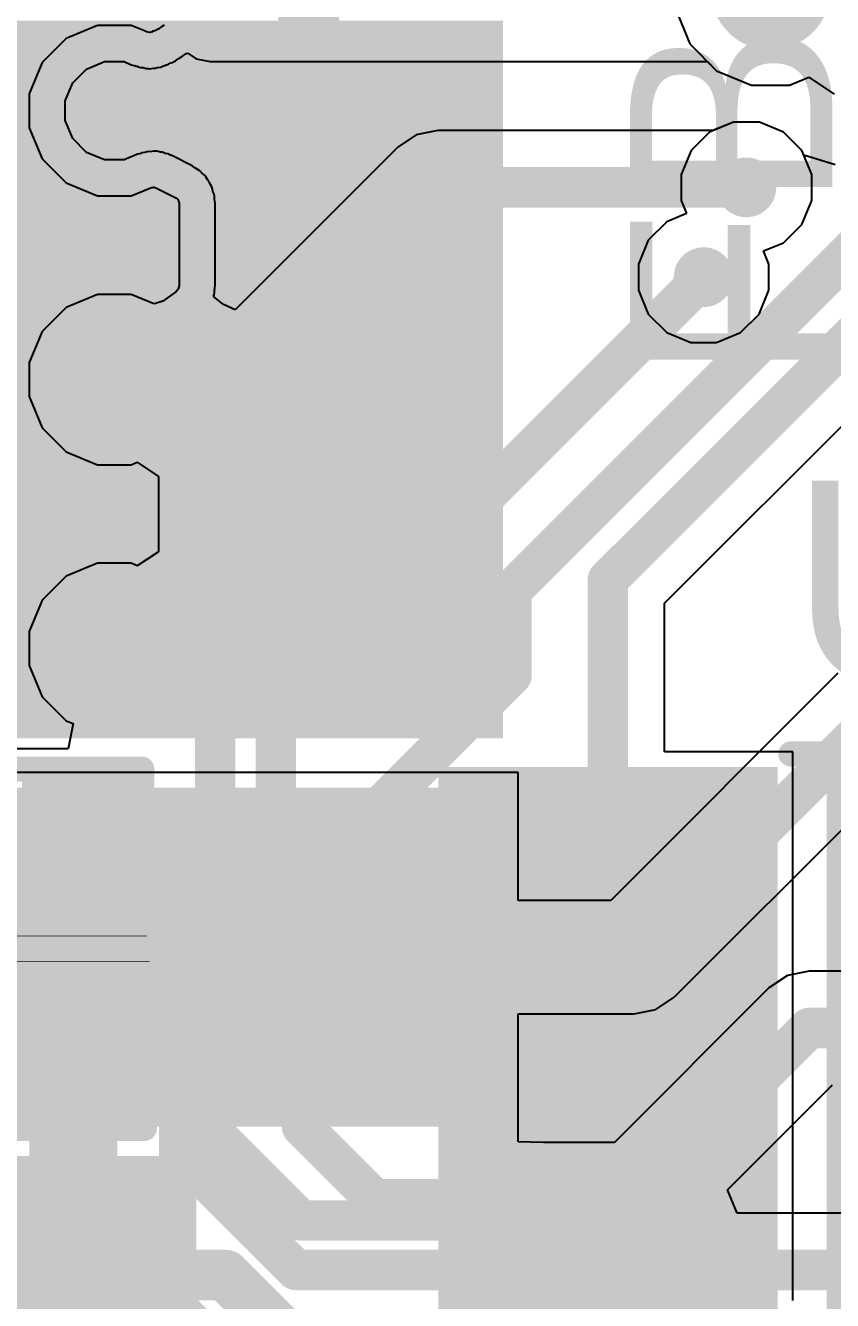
# Model space of a CAD drawing. Header units: millimetres. Extents: x -1.7 to 76.1, y -1.1 to 50.5.
# Drawn here: x 9.44 to 13.49, y 9.19 to 15.6 of the extents above; entities that cross this region are included whole.
import ezdxf

# ---------------------------------------------------------------- set-up
doc = ezdxf.new("R2010")
doc.units = ezdxf.units.MM
for name, color, linetype in [('BottomLayer', 5, 'Continuous'), ('BottomPaste', 16, 'Continuous'), ('BottomSolder', 6, 'Continuous'), ('MultiLayer', 9, 'Continuous'), ('PadHoleLayer', 156, 'Continuous'), ('TopLayer', 1, 'Continuous'), ('TopOverlay', 2, 'Continuous'), ('TopPaste', 8, 'Continuous'), ('TopSolder', 216, 'Continuous'), ('ViaHoleLayer', 16, 'Continuous')]:
    doc.layers.add(name, color=color, linetype=linetype)
doc.styles.add('Arial', font='', dxfattribs={"height": 0.2})
doc.styles.get('Arial').set_extended_font_data('Arial')

# ---------------------------------------------------------------- blocks, each defined once
blk = doc.blocks.new('R___0402_151')
at = {"layer": 'TopLayer'}
for points in [[(-0.6985, -0.3175), (-0.6985, 0.3175), (-0.2413, 0.3175), (-0.2413, -0.3175)], [(0.2413, -0.3175), (0.2413, 0.3175), (0.6985, 0.3175), (0.6985, -0.3175)]]:
    blk.add_hatch(color=1, dxfattribs=at).paths.add_polyline_path(points)
at = {"layer": 'TopPaste'}
for points in [[(-0.6985, -0.3175), (-0.6985, 0.3175), (-0.2413, 0.3175), (-0.2413, -0.3175)], [(0.2413, -0.3175), (0.2413, 0.3175), (0.6985, 0.3175), (0.6985, -0.3175)]]:
    blk.add_hatch(color=8, dxfattribs=at).paths.add_polyline_path(points)
at = {"layer": 'TopSolder'}
for points in [[(-0.7535, -0.3725), (-0.7535, 0.3725), (-0.1863, 0.3725), (-0.1863, -0.3725)], [(0.1863, -0.3725), (0.1863, 0.3725), (0.7535, 0.3725), (0.7535, -0.3725)]]:
    blk.add_hatch(color=216, dxfattribs=at).paths.add_polyline_path(points)
at = {"layer": 'TopOverlay'}
for points, const_width in [([(-0.7874, 0.4064), (-0.7874, -0.4064)], 0.127), ([(0.7874, 0.4064), (-0.7874, 0.4064)], 0.127), ([(0.7874, 0.4064), (0.7874, -0.4064)], 0.127), ([(0.7874, -0.4064), (-0.7874, -0.4064)], 0.127), ([(0.8128, -0.4318), (-0.8128, -0.4318)], 0.00323)]:
    blk.add_lwpolyline(points, dxfattribs=dict(at, const_width=const_width))
for points, const_width in [([(-0.8191, 0.4064, 1), (-0.7556, 0.4064, 1)], 0.0635), ([(-0.8191, 0.4064, 1), (-0.7556, 0.4064, 1)], 0.0635), ([(0.7556, 0.4064, 1), (0.8191, 0.4064, 1)], 0.0635), ([(0.7556, 0.4064, 1), (0.8191, 0.4064, 1)], 0.0635), ([(-0.8191, -0.4064, 1), (-0.7556, -0.4064, 1)], 0.0635), ([(-0.8191, -0.4064, 1), (-0.7556, -0.4064, 1)], 0.0635), ([(0.7556, -0.4064, 1), (0.8191, -0.4064, 1)], 0.0635), ([(0.7556, -0.4064, 1), (0.8191, -0.4064, 1)], 0.0635), ([(-0.8136, -0.4318, 1), (-0.812, -0.4318, 1)], 0.00161), ([(0.812, -0.4318, 1), (0.8136, -0.4318, 1)], 0.00161)]:
    blk.add_lwpolyline(points, format="xyb", close=True, dxfattribs=dict(at, const_width=const_width))
blk = doc.blocks.new('R___0603_153')
at = {"layer": 'TopLayer'}
for points in [[(-0.381, 0.4445), (-0.381, -0.4445), (-1.143, -0.4445), (-1.143, 0.4445)], [(1.143, 0.4445), (1.143, -0.4445), (0.381, -0.4445), (0.381, 0.4445)]]:
    blk.add_hatch(color=1, dxfattribs=at).paths.add_polyline_path(points)
at = {"layer": 'TopPaste'}
for points in [[(-0.381, 0.4445), (-0.381, -0.4445), (-1.143, -0.4445), (-1.143, 0.4445)], [(1.143, 0.4445), (1.143, -0.4445), (0.381, -0.4445), (0.381, 0.4445)]]:
    blk.add_hatch(color=8, dxfattribs=at).paths.add_polyline_path(points)
at = {"layer": 'TopSolder'}
for points in [[(-0.2794, 0.5461), (-0.2794, -0.5461), (-1.2446, -0.5461), (-1.2446, 0.5461)], [(1.2446, 0.5461), (1.2446, -0.5461), (0.2794, -0.5461), (0.2794, 0.5461)]]:
    blk.add_hatch(color=216, dxfattribs=at).paths.add_polyline_path(points)
at = {"layer": 'TopOverlay', "const_width": 0.127}
for points in [[(-1.2192, -0.5334), (-1.2192, 0.5334)], [(-1.2192, 0.5334), (1.2192, 0.5334)], [(1.2192, -0.5334), (1.2192, 0.5334)], [(-1.2192, -0.5334), (1.2192, -0.5334)]]:
    blk.add_lwpolyline(points, dxfattribs=at)
at = {"layer": 'TopOverlay', "const_width": 0.0635}
for points in [[(-1.25095, 0.5334, 1), (-1.18745, 0.5334, 1)], [(-1.25095, 0.5334, 1), (-1.18745, 0.5334, 1)], [(1.18745, 0.5334, 1), (1.25095, 0.5334, 1)], [(1.18745, 0.5334, 1), (1.25095, 0.5334, 1)], [(-1.25095, -0.5334, 1), (-1.18745, -0.5334, 1)], [(-1.25095, -0.5334, 1), (-1.18745, -0.5334, 1)], [(1.18745, -0.5334, 1), (1.25095, -0.5334, 1)], [(1.18745, -0.5334, 1), (1.25095, -0.5334, 1)]]:
    blk.add_lwpolyline(points, format="xyb", close=True, dxfattribs=at)
blk = doc.blocks.new('R___0402_177')
at = {"layer": 'TopLayer'}
for points in [[(-0.6985, -0.3175), (-0.6985, 0.3175), (-0.2413, 0.3175), (-0.2413, -0.3175)], [(0.2413, -0.3175), (0.2413, 0.3175), (0.6985, 0.3175), (0.6985, -0.3175)]]:
    blk.add_hatch(color=1, dxfattribs=at).paths.add_polyline_path(points)
at = {"layer": 'TopPaste'}
for points in [[(-0.6985, -0.3175), (-0.6985, 0.3175), (-0.2413, 0.3175), (-0.2413, -0.3175)], [(0.2413, -0.3175), (0.2413, 0.3175), (0.6985, 0.3175), (0.6985, -0.3175)]]:
    blk.add_hatch(color=8, dxfattribs=at).paths.add_polyline_path(points)
at = {"layer": 'TopSolder'}
for points in [[(-0.7535, -0.3725), (-0.7535, 0.3725), (-0.1863, 0.3725), (-0.1863, -0.3725)], [(0.1863, -0.3725), (0.1863, 0.3725), (0.7535, 0.3725), (0.7535, -0.3725)]]:
    blk.add_hatch(color=216, dxfattribs=at).paths.add_polyline_path(points)
at = {"layer": 'TopOverlay'}
for points, const_width in [([(-0.7874, 0.4064), (0.7874, 0.4064)], 0.127), ([(-0.7874, -0.4064), (-0.7874, 0.4064)], 0.127), ([(0.7874, -0.4064), (0.7874, 0.4064)], 0.127), ([(-0.7874, -0.4064), (0.7874, -0.4064)], 0.127), ([(-0.8128, -0.4318), (0.8128, -0.4318)], 0.00323)]:
    blk.add_lwpolyline(points, dxfattribs=dict(at, const_width=const_width))
for points, const_width in [([(-0.8191, 0.4064, 1), (-0.7556, 0.4064, 1)], 0.0635), ([(-0.8191, 0.4064, 1), (-0.7556, 0.4064, 1)], 0.0635), ([(0.7556, 0.4064, 1), (0.8191, 0.4064, 1)], 0.0635), ([(0.7556, 0.4064, 1), (0.8191, 0.4064, 1)], 0.0635), ([(-0.8191, -0.4064, 1), (-0.7556, -0.4064, 1)], 0.0635), ([(-0.8191, -0.4064, 1), (-0.7556, -0.4064, 1)], 0.0635), ([(0.7556, -0.4064, 1), (0.8191, -0.4064, 1)], 0.0635), ([(0.7556, -0.4064, 1), (0.8191, -0.4064, 1)], 0.0635), ([(-0.8136, -0.4318, 1), (-0.812, -0.4318, 1)], 0.00161), ([(0.812, -0.4318, 1), (0.8136, -0.4318, 1)], 0.00161)]:
    blk.add_lwpolyline(points, format="xyb", close=True, dxfattribs=dict(at, const_width=const_width))
blk = doc.blocks.new('HTSSOP_16_B_225')
at = {"layer": 'BottomLayer'}
for points in [[(-1.7, 2.5), (1.7, 2.5), (1.7, -2.5), (-1.7, -2.5)], [(-3.65, -0.1), (-2.15, -0.1), (-2.15, -0.55), (-3.65, -0.55)], [(-3.65, -0.75), (-2.15, -0.75), (-2.15, -1.2), (-3.65, -1.2)], [(-3.65, -1.4), (-2.15, -1.4), (-2.15, -1.85), (-3.65, -1.85)], [(-3.65, -2.05), (-2.15, -2.05), (-2.15, -2.5), (-3.65, -2.5)]]:
    blk.add_hatch(color=5, dxfattribs=at).paths.add_polyline_path(points)
h = blk.add_hatch(color=5, dxfattribs=at)
edge = h.paths.add_edge_path()
edge.add_arc((-1.35, -0.65), 0.25, 0, 360)
h = blk.add_hatch(color=5, dxfattribs=at)
edge = h.paths.add_edge_path()
edge.add_arc((0, -0.65), 0.25, 0, 360)
h = blk.add_hatch(color=5, dxfattribs=at)
edge = h.paths.add_edge_path()
edge.add_arc((1.35, -0.65), 0.25, 0, 360)
h = blk.add_hatch(color=5, dxfattribs=at)
edge = h.paths.add_edge_path()
edge.add_arc((-1.35, -1.95), 0.25, 0, 360)
h = blk.add_hatch(color=5, dxfattribs=at)
edge = h.paths.add_edge_path()
edge.add_arc((0, -1.95), 0.25, 0, 360)
h = blk.add_hatch(color=5, dxfattribs=at)
edge = h.paths.add_edge_path()
edge.add_arc((1.35, -1.95), 0.25, 0, 360)
at = {"layer": 'BottomPaste'}
for points in [[(-1.7, 2.5), (1.7, 2.5), (1.7, -2.5), (-1.7, -2.5)], [(-3.65, -0.1), (-2.15, -0.1), (-2.15, -0.55), (-3.65, -0.55)], [(-3.65, -0.75), (-2.15, -0.75), (-2.15, -1.2), (-3.65, -1.2)], [(-3.65, -1.4), (-2.15, -1.4), (-2.15, -1.85), (-3.65, -1.85)], [(-3.65, -2.05), (-2.15, -2.05), (-2.15, -2.5), (-3.65, -2.5)]]:
    blk.add_hatch(color=16, dxfattribs=at).paths.add_polyline_path(points)
at = {"layer": 'BottomSolder'}
for points in [[(-1.8016, 2.6016), (1.8016, 2.6016), (1.8016, -2.6016), (-1.8016, -2.6016)], [(-3.7516, 0.0016), (-2.0484, 0.0016), (-2.0484, -0.6516), (-3.7516, -0.6516)], [(-3.7516, -0.6484), (-2.0484, -0.6484), (-2.0484, -1.3016), (-3.7516, -1.3016)], [(-3.7516, -1.2984), (-2.0484, -1.2984), (-2.0484, -1.9516), (-3.7516, -1.9516)], [(-3.7516, -1.9484), (-2.0484, -1.9484), (-2.0484, -2.6016), (-3.7516, -2.6016)]]:
    blk.add_hatch(color=6, dxfattribs=at).paths.add_polyline_path(points)
h = blk.add_hatch(color=6, dxfattribs=at)
edge = h.paths.add_edge_path()
edge.add_arc((-1.35, -0.65), 0.3516, 0, 360)
h = blk.add_hatch(color=6, dxfattribs=at)
edge = h.paths.add_edge_path()
edge.add_arc((0, -0.65), 0.3516, 0, 360)
h = blk.add_hatch(color=6, dxfattribs=at)
edge = h.paths.add_edge_path()
edge.add_arc((1.35, -0.65), 0.3516, 0, 360)
h = blk.add_hatch(color=6, dxfattribs=at)
edge = h.paths.add_edge_path()
edge.add_arc((-1.35, -1.95), 0.3516, 0, 360)
h = blk.add_hatch(color=6, dxfattribs=at)
edge = h.paths.add_edge_path()
edge.add_arc((0, -1.95), 0.3516, 0, 360)
h = blk.add_hatch(color=6, dxfattribs=at)
edge = h.paths.add_edge_path()
edge.add_arc((1.35, -1.95), 0.3516, 0, 360)
at = {"layer": 'MultiLayer'}
h = blk.add_hatch(color=9, dxfattribs=at)
edge = h.paths.add_edge_path()
edge.add_arc((-1.35, -0.65), 0.25, 0, 360)
h = blk.add_hatch(color=9, dxfattribs=at)
edge = h.paths.add_edge_path()
edge.add_arc((0, -0.65), 0.25, 0, 360)
h = blk.add_hatch(color=9, dxfattribs=at)
edge = h.paths.add_edge_path()
edge.add_arc((1.35, -0.65), 0.25, 0, 360)
h = blk.add_hatch(color=9, dxfattribs=at)
edge = h.paths.add_edge_path()
edge.add_arc((-1.35, -1.95), 0.25, 0, 360)
h = blk.add_hatch(color=9, dxfattribs=at)
edge = h.paths.add_edge_path()
edge.add_arc((0, -1.95), 0.25, 0, 360)
h = blk.add_hatch(color=9, dxfattribs=at)
edge = h.paths.add_edge_path()
edge.add_arc((1.35, -1.95), 0.25, 0, 360)
at = {"layer": 'PadHoleLayer'}
h = blk.add_hatch(color=156, dxfattribs=at)
edge = h.paths.add_edge_path()
edge.add_arc((-1.35, -0.65), 0.15, 0, 360)
h = blk.add_hatch(color=156, dxfattribs=at)
edge = h.paths.add_edge_path()
edge.add_arc((0, -0.65), 0.15, 0, 360)
h = blk.add_hatch(color=156, dxfattribs=at)
edge = h.paths.add_edge_path()
edge.add_arc((1.35, -0.65), 0.15, 0, 360)
h = blk.add_hatch(color=156, dxfattribs=at)
edge = h.paths.add_edge_path()
edge.add_arc((-1.35, -1.95), 0.15, 0, 360)
h = blk.add_hatch(color=156, dxfattribs=at)
edge = h.paths.add_edge_path()
edge.add_arc((0, -1.95), 0.15, 0, 360)
h = blk.add_hatch(color=156, dxfattribs=at)
edge = h.paths.add_edge_path()
edge.add_arc((1.35, -1.95), 0.15, 0, 360)
at = {"layer": 'TopLayer'}
h = blk.add_hatch(color=1, dxfattribs=at)
edge = h.paths.add_edge_path()
edge.add_arc((-1.35, -0.65), 0.25, 0, 360)
h = blk.add_hatch(color=1, dxfattribs=at)
edge = h.paths.add_edge_path()
edge.add_arc((0, -0.65), 0.25, 0, 360)
h = blk.add_hatch(color=1, dxfattribs=at)
edge = h.paths.add_edge_path()
edge.add_arc((1.35, -0.65), 0.25, 0, 360)
h = blk.add_hatch(color=1, dxfattribs=at)
edge = h.paths.add_edge_path()
edge.add_arc((-1.35, -1.95), 0.25, 0, 360)
h = blk.add_hatch(color=1, dxfattribs=at)
edge = h.paths.add_edge_path()
edge.add_arc((0, -1.95), 0.25, 0, 360)
h = blk.add_hatch(color=1, dxfattribs=at)
edge = h.paths.add_edge_path()
edge.add_arc((1.35, -1.95), 0.25, 0, 360)
at = {"layer": 'TopSolder'}
h = blk.add_hatch(color=216, dxfattribs=at)
edge = h.paths.add_edge_path()
edge.add_arc((-1.35, -0.65), 0.3516, 0, 360)
h = blk.add_hatch(color=216, dxfattribs=at)
edge = h.paths.add_edge_path()
edge.add_arc((0, -0.65), 0.3516, 0, 360)
h = blk.add_hatch(color=216, dxfattribs=at)
edge = h.paths.add_edge_path()
edge.add_arc((1.35, -0.65), 0.3516, 0, 360)
h = blk.add_hatch(color=216, dxfattribs=at)
edge = h.paths.add_edge_path()
edge.add_arc((-1.35, -1.95), 0.3516, 0, 360)
h = blk.add_hatch(color=216, dxfattribs=at)
edge = h.paths.add_edge_path()
edge.add_arc((0, -1.95), 0.3516, 0, 360)
h = blk.add_hatch(color=216, dxfattribs=at)
edge = h.paths.add_edge_path()
edge.add_arc((1.35, -1.95), 0.3516, 0, 360)
blk = doc.blocks.new('HTSSOP_16_226')
at = {"layer": 'TopLayer'}
for points in [[(-3.65, 2.5), (-2.15, 2.5), (-2.15, 2.05), (-3.65, 2.05)], [(-3.65, 1.85), (-2.15, 1.85), (-2.15, 1.4), (-3.65, 1.4)], [(-3.65, 1.2), (-2.15, 1.2), (-2.15, 0.75), (-3.65, 0.75)], [(-3.65, 0.55), (-2.15, 0.55), (-2.15, 0.1), (-3.65, 0.1)]]:
    blk.add_hatch(color=1, dxfattribs=at).paths.add_polyline_path(points)
at = {"layer": 'TopPaste'}
for points in [[(-3.65, 2.5), (-2.15, 2.5), (-2.15, 2.05), (-3.65, 2.05)], [(-3.65, 1.85), (-2.15, 1.85), (-2.15, 1.4), (-3.65, 1.4)], [(-3.65, 1.2), (-2.15, 1.2), (-2.15, 0.75), (-3.65, 0.75)], [(-3.65, 0.55), (-2.15, 0.55), (-2.15, 0.1), (-3.65, 0.1)]]:
    blk.add_hatch(color=8, dxfattribs=at).paths.add_polyline_path(points)
at = {"layer": 'TopSolder'}
for points in [[(-3.7516, 2.6016), (-2.0484, 2.6016), (-2.0484, 1.9484), (-3.7516, 1.9484)], [(-1.8016, 2.6016), (1.8016, 2.6016), (1.8016, -2.6016), (-1.8016, -2.6016)], [(-3.7516, 1.9516), (-2.0484, 1.9516), (-2.0484, 1.2984), (-3.7516, 1.2984)], [(-3.7516, 1.3016), (-2.0484, 1.3016), (-2.0484, 0.6484), (-3.7516, 0.6484)], [(-3.7516, 0.6516), (-2.0484, 0.6516), (-2.0484, -0.0016), (-3.7516, -0.0016)], [(-3.7516, 0.0016), (-2.0484, 0.0016), (-2.0484, -0.6516), (-3.7516, -0.6516)]]:
    blk.add_hatch(color=216, dxfattribs=at).paths.add_polyline_path(points)
at = {"layer": 'TopOverlay', "const_width": 0.127}
for points in [[(-1.9812, 2.667), (1.9812, 2.667)], [(-3.937, 2.159), (-3.937, 2.413)], [(-3.937, 2.413), (-3.81, 2.286)], [(-3.937, 2.159), (-3.81, 2.286)]]:
    blk.add_lwpolyline(points, dxfattribs=at)
at = {"layer": 'TopOverlay', "const_width": 0.0635}
for points in [[(-2.013, 2.667, 1), (-1.9494, 2.667, 1)], [(-3.9688, 2.413, 1), (-3.9053, 2.413, 1)], [(-3.9688, 2.413, 1), (-3.9053, 2.413, 1)], [(-3.8418, 2.286, 1), (-3.7782, 2.286, 1)], [(-3.8418, 2.286, 1), (-3.7782, 2.286, 1)], [(-3.9688, 2.159, 1), (-3.9053, 2.159, 1)], [(-3.9688, 2.159, 1), (-3.9053, 2.159, 1)]]:
    blk.add_lwpolyline(points, format="xyb", close=True, dxfattribs=at)

msp = doc.modelspace()

# ---------------------------------------------------------------- hatches: boundary and pattern name
at = {"layer": 'BottomLayer'}
h = msp.add_hatch(color=5, dxfattribs=at)
edge = h.paths.add_edge_path()
edge.add_arc((13.1771, 15.7734), 0.3, 0, 360)
h = msp.add_hatch(color=5, dxfattribs=at)
edge = h.paths.add_edge_path()
edge.add_arc((13.0556, 14.7828), 0.15, 0, 360)
h = msp.add_hatch(color=5, dxfattribs=at)
edge = h.paths.add_edge_path()
edge.add_arc((12.8412, 14.332), 0.15, 0, 360)
at = {"layer": 'TopLayer'}
h = msp.add_hatch(color=1, dxfattribs=at)
edge = h.paths.add_edge_path()
edge.add_arc((13.1771, 15.7734), 0.3, 0, 360)
h = msp.add_hatch(color=1, dxfattribs=at)
edge = h.paths.add_edge_path()
edge.add_arc((13.0556, 14.7828), 0.15, 0, 360)
h = msp.add_hatch(color=1, dxfattribs=at)
edge = h.paths.add_edge_path()
edge.add_arc((12.8412, 14.332), 0.15, 0, 360)
at = {"layer": 'ViaHoleLayer'}
h = msp.add_hatch(color=16, dxfattribs=at)
edge = h.paths.add_edge_path()
edge.add_arc((13.0556, 14.7828), 0.1, 0, 360)
h = msp.add_hatch(color=16, dxfattribs=at)
edge = h.paths.add_edge_path()
edge.add_arc((12.8412, 14.332), 0.1, 0, 360)

# ---------------------------------------------------------------- linework, layer by layer
at = {"layer": 'BottomLayer'}
for p, q in [((12.6993, 15.6784), (12.772, 15.5027)), ((12.772, 15.5027), (12.9064, 15.3683)), ((12.9064, 15.3683), (13.082, 15.2956)), ((13.2721, 15.2956), (13.3687, 15.3356)), ((13.3687, 15.3356), (13.4957, 15.2507)), ((13.082, 15.2956), (13.2721, 15.2956)), ((12.9904, 15.1106), (12.8699, 15.0607)), ((13.1208, 15.1106), (12.9904, 15.1106)), ((13.2413, 15.0607), (13.1208, 15.1106)), ((12.8699, 15.0607), (12.7777, 14.9685)), ((13.3335, 14.9685), (13.2413, 15.0607)), ((12.7777, 14.9685), (12.7278, 14.848)), ((13.3834, 14.848), (13.3335, 14.9685)), ((12.7278, 14.848), (12.7278, 14.7176)), ((13.3834, 14.7176), (13.3834, 14.848)), ((12.7278, 14.7176), (12.7553, 14.6512)), ((13.3335, 14.5971), (13.3834, 14.7176)), ((12.6556, 14.6098), (12.5633, 14.5176)), ((12.7553, 14.6512), (12.6556, 14.6098)), ((13.2413, 14.5049), (13.3335, 14.5971)), ((12.5633, 14.5176), (12.5134, 14.3972)), ((13.1415, 14.4636), (13.2413, 14.5049)), ((13.169, 14.3972), (13.1415, 14.4636)), ((12.5134, 14.3972), (12.5134, 14.2667)), ((13.169, 14.2667), (13.169, 14.3972)), ((12.5134, 14.2667), (12.5633, 14.1463)), ((13.1191, 14.1463), (13.169, 14.2667)), ((12.5633, 14.1463), (12.6556, 14.0541)), ((13.0269, 14.0541), (13.1191, 14.1463)), ((12.6556, 14.0541), (12.776, 14.0042)), ((12.9064, 14.0042), (13.0269, 14.0541)), ((12.776, 14.0042), (12.9064, 14.0042)), ((13.5152, 12.3433), (12.3744, 11.2025)), ((12.6938, 10.7162), (13.9684, 11.9907)), ((11.9107, 11.8454), (7.3732, 11.8454)), ((11.9107, 11.2025), (11.9107, 11.8454)), ((12.3744, 11.2025), (11.9107, 11.2025)), ((13.2617, 10.8252), (13.1692, 10.7634)), ((13.3707, 10.8469), (13.2617, 10.8252)), ((14.0254, 10.8469), (13.3707, 10.8469)), ((13.1692, 10.7634), (12.3935, 9.9877)), ((13.1692, 10.7634), (13.1692, 10.7634)), ((12.6014, 10.6544), (12.6938, 10.7162)), ((11.9107, 9.9898), (11.9107, 10.6327)), ((11.9107, 10.6327), (12.4924, 10.6327)), ((12.4924, 10.6327), (12.6014, 10.6544)), ((12.4924, 10.6327), (12.4924, 10.6327)), ((12.961, 9.7494), (13.4887, 10.2771)), ((12.0368, 9.9877), (11.9107, 9.9898)), ((12.3935, 9.9877), (12.0368, 9.9877)), ((13.0096, 9.6321), (12.961, 9.7494)), ((15.4522, 9.6321), (13.0096, 9.6321))]:
    msp.add_line(p, q, dxfattribs=at)
for points, const_width in [([(10.8579, 13.8176), (10.8579, 16.7176)], 0.3048), ([(9.2329, 13.8176), (9.8829, 13.8176)], 0.3048), ([(9.8829, 13.8176), (10.8579, 13.8176)], 0.3048), ([(12.4924, 10.9176), (13.843, 12.2682)], 0.2032), ([(9.5579, 9.7969), (9.5579, 10.9176)], 0.2032), ([(10.2079, 9.9343), (10.2079, 10.9176)], 0.2032), ([(10.8257, 10.0658), (10.8257, 10.9176)], 0.2032), ([(11.5079, 10.9176), (12.4924, 10.9176)], 0.2032), ([(12.5115, 9.7028), (13.3707, 10.562)], 0.2032), ([(13.3707, 10.562), (14.1434, 10.562)], 0.2032), ([(10.8257, 10.0658), (11.1887, 9.7028)], 0.2032), ([(10.2079, 9.9343), (10.795, 9.3472)], 0.2032), ([(9.5579, 9.7969), (10.3124, 9.0424)], 0.2032), ([(11.1887, 9.7028), (12.5115, 9.7028)], 0.2032), ([(10.795, 9.3472), (15.5702, 9.3472)], 0.2032)]:
    msp.add_lwpolyline(points, dxfattribs=dict(at, const_width=const_width))
for points, const_width in [([(9.8067, 13.8176, 1), (9.9591, 13.8176, 1)], 0.1524), ([(9.8067, 13.8176, 1), (9.9591, 13.8176, 1)], 0.1524), ([(10.7817, 13.8176, 1), (10.9341, 13.8176, 1)], 0.1524), ([(10.7817, 13.8176, 1), (10.9341, 13.8176, 1)], 0.1524), ([(9.5071, 10.9176, 1), (9.6087, 10.9176, 1)], 0.1016), ([(10.1571, 10.9176, 1), (10.2587, 10.9176, 1)], 0.1016), ([(10.7749, 10.9176, 1), (10.8765, 10.9176, 1)], 0.1016), ([(11.4571, 10.9176, 1), (11.5587, 10.9176, 1)], 0.1016), ([(12.4416, 10.9176, 1), (12.5432, 10.9176, 1)], 0.1016), ([(12.4416, 10.9176, 1), (12.5432, 10.9176, 1)], 0.1016), ([(13.3199, 10.562, 1), (13.4215, 10.562, 1)], 0.1016), ([(13.3199, 10.562, 1), (13.4215, 10.562, 1)], 0.1016), ([(10.7749, 10.0658, 1), (10.8765, 10.0658, 1)], 0.1016), ([(10.7749, 10.0658, 1), (10.8765, 10.0658, 1)], 0.1016), ([(10.1571, 9.9343, 1), (10.2587, 9.9343, 1)], 0.1016), ([(10.1571, 9.9343, 1), (10.2587, 9.9343, 1)], 0.1016), ([(9.5071, 9.7969, 1), (9.6087, 9.7969, 1)], 0.1016), ([(9.5071, 9.7969, 1), (9.6087, 9.7969, 1)], 0.1016), ([(11.1379, 9.7028, 1), (11.2395, 9.7028, 1)], 0.1016), ([(11.1379, 9.7028, 1), (11.2395, 9.7028, 1)], 0.1016), ([(12.4607, 9.7028, 1), (12.5623, 9.7028, 1)], 0.1016), ([(12.4607, 9.7028, 1), (12.5623, 9.7028, 1)], 0.1016), ([(10.7442, 9.3472, 1), (10.8458, 9.3472, 1)], 0.1016), ([(10.7442, 9.3472, 1), (10.8458, 9.3472, 1)], 0.1016)]:
    msp.add_lwpolyline(points, format="xyb", close=True, dxfattribs=dict(at, const_width=const_width))
at = {"layer": 'TopLayer'}
for p, q in [((9.7978, 15.5954), (9.6406, 15.5303)), ((9.968, 15.5954), (9.7978, 15.5954)), ((10.0013, 15.5816), (9.968, 15.5954)), ((10.0342, 15.568), (10.0013, 15.5816)), ((10.0013, 15.5816), (10.0013, 15.5816)), ((10.0436, 15.5641), (10.0342, 15.568)), ((10.0342, 15.568), (10.0342, 15.568)), ((10.0531, 15.5622), (10.0436, 15.5641)), ((10.0586, 15.5599), (10.0531, 15.5622)), ((10.0531, 15.5622), (10.0531, 15.5622)), ((10.0602, 15.5598), (10.0586, 15.5599)), ((10.0617, 15.5598), (10.0602, 15.5598)), ((10.0675, 15.5616), (10.0617, 15.5598)), ((10.069, 15.5617), (10.0675, 15.5616)), ((10.0783, 15.5669), (10.069, 15.5617)), ((10.0847, 15.5689), (10.0783, 15.5669)), ((10.0885, 15.5693), (10.0847, 15.5689)), ((10.0891, 15.5696), (10.0885, 15.5693)), ((10.0908, 15.5702), (10.0891, 15.5696)), ((10.0922, 15.5713), (10.0908, 15.5702)), ((10.1062, 15.5786), (10.0922, 15.5713)), ((10.1069, 15.5791), (10.1062, 15.5786)), ((10.1062, 15.5786), (10.1062, 15.5786)), ((10.1184, 15.5889), (10.1069, 15.5791)), ((10.1193, 15.5891), (10.1184, 15.5889)), ((10.1238, 15.5928), (10.1193, 15.5891)), ((10.1334, 15.5978), (10.1238, 15.5928)), ((9.6406, 15.5303), (9.5202, 15.4099)), ((10.1901, 15.4179), (10.2026, 15.428)), ((10.2026, 15.428), (10.2045, 15.429)), ((10.2045, 15.429), (10.2059, 15.4301)), ((10.2059, 15.4301), (10.22, 15.4375)), ((10.2059, 15.4301), (10.2059, 15.4301)), ((10.22, 15.4375), (10.2206, 15.438)), ((10.2206, 15.438), (10.2219, 15.4395)), ((10.2219, 15.4395), (10.2236, 15.4404)), ((10.2236, 15.4404), (10.2317, 15.4472)), ((10.2317, 15.4472), (10.2329, 15.4479)), ((10.2329, 15.4479), (10.2375, 15.4515)), ((10.2375, 15.4515), (10.2411, 15.4531)), ((10.2411, 15.4531), (10.2412, 15.4531)), ((10.2412, 15.4531), (10.2436, 15.4547)), ((10.2412, 15.4531), (10.2412, 15.4531)), ((10.2436, 15.4547), (10.2513, 15.4562)), ((10.2513, 15.4562), (10.2515, 15.4564)), ((10.2515, 15.4564), (10.2938, 15.4281)), ((10.2938, 15.4281), (10.3632, 15.4143)), ((9.5202, 15.4099), (9.4551, 15.2527)), ((9.6739, 15.3072), (9.7433, 15.3766)), ((9.7433, 15.3766), (9.8339, 15.4141)), ((9.8339, 15.4141), (9.9319, 15.4141)), ((9.9319, 15.4141), (9.932, 15.4141)), ((9.932, 15.4141), (9.9648, 15.4005)), ((9.9648, 15.4005), (9.9648, 15.4005)), ((9.9648, 15.4005), (9.9742, 15.3966)), ((9.9742, 15.3966), (9.9837, 15.3947)), ((9.9837, 15.3947), (9.9892, 15.3924)), ((9.9892, 15.3924), (9.9906, 15.3922)), ((9.9906, 15.3922), (9.9911, 15.3918)), ((9.9911, 15.3918), (9.9911, 15.3918)), ((9.9911, 15.3918), (9.996, 15.3911)), ((9.996, 15.3911), (9.9973, 15.3908)), ((9.9973, 15.3908), (10.0082, 15.3863)), ((10.0082, 15.3863), (10.0177, 15.3844)), ((10.0177, 15.3844), (10.0253, 15.3844)), ((10.0253, 15.3844), (10.0427, 15.3793)), ((10.0427, 15.3793), (10.0442, 15.3792)), ((10.0442, 15.3792), (10.0454, 15.3793)), ((10.0454, 15.3793), (10.0458, 15.3792)), ((10.0458, 15.3792), (10.0522, 15.3799)), ((10.0522, 15.3799), (10.0586, 15.3786)), ((10.0586, 15.3786), (10.059, 15.3787)), ((10.059, 15.3787), (10.0602, 15.3785)), ((10.0602, 15.3785), (10.0617, 15.3785)), ((10.0617, 15.3785), (10.0795, 15.382)), ((10.0795, 15.382), (10.087, 15.3814)), ((10.087, 15.3814), (10.0885, 15.3815)), ((10.0885, 15.3815), (10.0886, 15.3815)), ((10.0886, 15.3815), (10.0999, 15.3851)), ((10.0886, 15.3815), (10.0886, 15.3815)), ((10.0999, 15.3851), (10.1161, 15.3868)), ((10.1161, 15.3868), (10.1219, 15.3887)), ((10.1219, 15.3887), (10.127, 15.3915)), ((10.127, 15.3915), (10.1311, 15.3923)), ((10.1311, 15.3923), (10.1343, 15.3944)), ((10.1343, 15.3944), (10.1391, 15.3959)), ((10.1391, 15.396), (10.1418, 15.3962)), ((10.1391, 15.3959), (10.1391, 15.396)), ((10.1418, 15.3962), (10.1425, 15.3966)), ((10.1425, 15.3966), (10.1434, 15.3967)), ((10.1434, 15.3967), (10.1452, 15.3972)), ((10.1452, 15.3972), (10.1542, 15.4021)), ((10.1542, 15.4021), (10.156, 15.4027)), ((10.156, 15.4027), (10.1561, 15.4028)), ((10.156, 15.4027), (10.156, 15.4027)), ((10.1561, 15.4028), (10.1621, 15.4061)), ((10.1621, 15.4061), (10.1755, 15.4103)), ((10.1755, 15.4103), (10.1756, 15.4103)), ((10.1756, 15.4103), (10.1761, 15.4106)), ((10.1756, 15.4103), (10.1756, 15.4103)), ((10.1761, 15.4106), (10.1762, 15.4106)), ((10.1762, 15.4106), (10.1901, 15.4179)), ((10.3632, 15.4143), (12.8605, 15.4143)), ((12.8605, 15.4143), (12.9064, 15.3683)), ((12.9064, 15.3683), (13.082, 15.2956)), ((9.6364, 15.2166), (9.6739, 15.3072)), ((13.2721, 15.2956), (13.3687, 15.3356)), ((13.3687, 15.3356), (13.4957, 15.2507)), ((9.4551, 15.2527), (9.4551, 15.0825)), ((13.082, 15.2956), (13.2721, 15.2956)), ((9.6364, 15.1186), (9.6364, 15.2166)), ((9.6739, 15.028), (9.6364, 15.1186)), ((12.9904, 15.1106), (12.8868, 15.0677)), ((13.1208, 15.1106), (12.9904, 15.1106)), ((13.2413, 15.0607), (13.1208, 15.1106)), ((9.4551, 15.0825), (9.5202, 14.9253)), ((11.3982, 15.046), (11.3057, 14.9842)), ((11.5072, 15.0677), (11.3982, 15.046)), ((12.8868, 15.0677), (11.5072, 15.0677)), ((13.3335, 14.9685), (13.2413, 15.0607)), ((9.7433, 14.9586), (9.6739, 15.028)), ((11.3057, 14.9842), (10.4902, 14.1686)), ((11.3057, 14.9842), (11.3057, 14.9842)), ((9.5202, 14.9253), (9.6406, 14.8049)), ((9.8339, 14.9211), (9.7433, 14.9586)), ((9.9319, 14.9211), (9.8339, 14.9211)), ((9.9993, 14.949), (9.9319, 14.9211)), ((10.009, 14.9509), (9.9993, 14.949)), ((10.0095, 14.9512), (10.009, 14.9509)), ((10.0134, 14.952), (10.0095, 14.9512)), ((10.0181, 14.9546), (10.0134, 14.952)), ((10.0232, 14.9563), (10.0181, 14.9546)), ((10.0359, 14.9577), (10.0232, 14.9563)), ((10.0477, 14.9616), (10.0359, 14.9577)), ((10.0528, 14.9622), (10.0477, 14.9616)), ((10.0611, 14.9615), (10.0528, 14.9622)), ((10.0789, 14.965), (10.0611, 14.9615)), ((10.0804, 14.965), (10.0789, 14.965)), ((10.0815, 14.9648), (10.0804, 14.965)), ((10.0819, 14.9649), (10.0815, 14.9648)), ((10.0877, 14.9638), (10.0819, 14.9649)), ((10.0934, 14.9644), (10.0877, 14.9638)), ((10.0939, 14.9643), (10.0934, 14.9644)), ((10.0951, 14.9644), (10.0939, 14.9643)), ((10.0965, 14.9643), (10.0951, 14.9644)), ((10.1139, 14.9594), (10.0965, 14.9643)), ((10.1222, 14.9594), (10.1139, 14.9594)), ((10.1272, 14.9584), (10.1222, 14.9594)), ((10.1388, 14.9536), (10.1272, 14.9584)), ((10.1513, 14.9511), (10.1388, 14.9536)), ((10.1563, 14.949), (10.1513, 14.9511)), ((10.1607, 14.9461), (10.1563, 14.949)), ((10.1645, 14.945), (10.1607, 14.9461)), ((10.165, 14.9446), (10.1645, 14.945)), ((10.1745, 14.9419), (10.165, 14.9446)), ((10.2743, 14.8908), (10.1745, 14.9419)), ((13.3436, 14.944), (13.3335, 14.9685)), ((13.5007, 14.8967), (13.3436, 14.944)), ((10.2824, 14.8844), (10.2743, 14.8908)), ((10.2825, 14.8844), (10.2824, 14.8844)), ((10.2837, 14.8838), (10.2825, 14.8844)), ((10.2896, 14.8791), (10.2837, 14.8838)), ((10.3042, 14.8716), (10.2896, 14.8791)), ((10.3122, 14.8652), (10.3042, 14.8716)), ((10.3125, 14.8649), (10.3122, 14.8652)), ((10.313, 14.8646), (10.3125, 14.8649)), ((10.3219, 14.854), (10.313, 14.8646)), ((10.313, 14.8646), (10.313, 14.8646)), ((10.3319, 14.8474), (10.3219, 14.854)), ((9.6406, 14.8049), (9.7978, 14.7398)), ((10.3344, 14.8437), (10.3319, 14.8474)), ((10.3367, 14.8419), (10.3344, 14.8437)), ((10.3368, 14.8417), (10.3367, 14.8419)), ((10.339, 14.8399), (10.3368, 14.8417)), ((10.3419, 14.8365), (10.339, 14.8399)), ((10.3518, 14.8188), (10.3419, 14.8365)), ((10.3562, 14.8144), (10.3518, 14.8188)), ((10.3569, 14.8127), (10.3562, 14.8144)), ((10.3581, 14.8113), (10.3569, 14.8127)), ((10.3582, 14.8109), (10.3581, 14.8113)), ((10.3585, 14.8105), (10.3582, 14.8109)), ((10.3603, 14.8049), (10.3585, 14.8105)), ((10.3712, 14.7886), (10.3603, 14.8049)), ((10.373, 14.7844), (10.3712, 14.7886)), ((9.7978, 14.7398), (9.968, 14.7398)), ((9.968, 14.7398), (10.0687, 14.7815)), ((10.0687, 14.7815), (10.0737, 14.7821)), ((10.0737, 14.7821), (10.0789, 14.7837)), ((10.0789, 14.7837), (10.0804, 14.7837)), ((10.0804, 14.7837), (10.0819, 14.7836)), ((10.0819, 14.7836), (10.0868, 14.7816)), ((10.0868, 14.7816), (10.0918, 14.7806)), ((10.0918, 14.7806), (10.1917, 14.7295)), ((10.1917, 14.7295), (10.1997, 14.7231)), ((10.3741, 14.7787), (10.373, 14.7844)), ((10.3763, 14.7747), (10.3741, 14.7787)), ((10.3778, 14.7624), (10.3763, 14.7747)), ((10.3833, 14.7491), (10.3778, 14.7624)), ((10.3853, 14.739), (10.3833, 14.7491)), ((10.3853, 14.7227), (10.3853, 14.739)), ((10.1997, 14.7231), (10.1997, 14.7231)), ((10.1997, 14.7231), (10.1997, 14.7231)), ((10.1997, 14.7231), (10.2009, 14.7225)), ((10.2009, 14.7225), (10.2038, 14.719)), ((10.2038, 14.719), (10.2056, 14.7149)), ((10.2056, 14.7149), (10.2056, 14.7135)), ((10.2056, 14.7135), (10.2076, 14.7035)), ((10.2076, 14.7035), (10.208, 14.2908)), ((10.3868, 14.7152), (10.3853, 14.7227)), ((10.3868, 14.7138), (10.3868, 14.7152)), ((10.3889, 14.7036), (10.3868, 14.7138)), ((10.3868, 14.7138), (10.3868, 14.7138)), ((10.3893, 14.291), (10.3889, 14.7036)), ((12.6452, 12.6947), (14.3297, 14.3792)), ((10.208, 14.2908), (10.2055, 14.2785)), ((10.2055, 14.2785), (10.2055, 14.274)), ((10.3868, 14.2787), (10.3893, 14.291)), ((10.3868, 14.2742), (10.3868, 14.2787)), ((9.7978, 14.2454), (9.6406, 14.1803)), ((9.968, 14.2454), (9.7978, 14.2454)), ((10.0809, 14.1986), (9.968, 14.2454)), ((10.1262, 14.2117), (10.0897, 14.199)), ((10.1854, 14.2536), (10.1262, 14.2117)), ((10.1931, 14.2595), (10.1854, 14.2536)), ((10.2055, 14.274), (10.1931, 14.2595)), ((10.3799, 14.235), (10.3834, 14.2433)), ((10.4303, 14.1948), (10.3799, 14.235)), ((10.3834, 14.2433), (10.3858, 14.2556)), ((10.3858, 14.269), (10.3868, 14.2742)), ((10.3858, 14.2556), (10.3858, 14.269)), ((9.6406, 14.1803), (9.5202, 14.0599)), ((10.0897, 14.199), (10.0809, 14.1986)), ((10.4902, 14.1686), (10.4303, 14.1948)), ((9.5202, 14.0599), (9.4551, 13.9027)), ((9.4551, 13.9027), (9.4551, 13.7325)), ((9.4551, 13.7325), (9.5202, 13.5753)), ((9.5202, 13.5753), (9.6406, 13.4549)), ((9.6406, 13.4549), (9.7978, 13.3898)), ((9.7978, 13.3898), (9.968, 13.3898)), ((9.968, 13.3898), (9.9981, 13.4023)), ((9.9981, 13.4023), (10.1037, 13.3317)), ((10.1037, 13.3317), (10.1037, 12.9535)), ((10.1037, 12.9535), (9.9981, 12.8829)), ((9.7978, 12.8954), (9.6406, 12.8303)), ((9.968, 12.8954), (9.7978, 12.8954)), ((9.9981, 12.8829), (9.968, 12.8954)), ((9.6406, 12.8303), (9.5202, 12.7099)), ((9.5202, 12.7099), (9.4551, 12.5527)), ((12.6452, 11.9488), (12.6452, 12.6947)), ((9.4551, 12.5527), (9.4551, 12.3825)), ((9.4551, 12.3825), (9.5202, 12.2253)), ((9.5202, 12.2253), (9.6406, 12.1049)), ((9.6406, 12.1049), (9.6757, 12.0904)), ((9.6757, 12.0904), (9.6504, 11.9634)), ((9.6504, 11.9634), (9.1694, 11.9634)), ((13.2881, 11.9488), (12.6452, 11.9488)), ((13.2881, 11.1432), (13.2881, 11.9488)), ((13.2881, 10.4932), (13.2881, 11.1432)), ((13.2881, 9.8432), (13.2881, 10.4932)), ((13.2881, 9.1932), (13.2881, 9.8432))]:
    msp.add_line(p, q, dxfattribs=at)
for points, const_width in [([(10.3886, 13.6642), (11.5072, 14.7828)], 0.2032), ([(11.5072, 14.7828), (13.0556, 14.7828)], 0.2032), ([(11.877, 12.7605), (13.8235, 14.7069)], 0.2032), ([(12.3603, 12.8127), (14.1283, 14.5807)], 0.2032), ([(11.6411, 13.1318), (12.8412, 14.332)], 0.2032), ([(10.3886, 11.0871), (10.3886, 13.6642)], 0.2032), ([(10.6934, 12.7762), (11.049, 13.1318)], 0.2032), ([(11.049, 13.1318), (11.6411, 13.1318)], 0.2032), ([(10.6934, 10.7199), (10.6934, 12.7762)], 0.2032), ([(12.3603, 11.546), (12.3603, 12.8127)], 0.2032), ([(11.877, 12.3342), (11.877, 12.7605)], 0.2032), ([(11.1963, 11.6535), (11.877, 12.3342)], 0.2032), ([(11.1963, 11.0795), (11.1963, 11.6535)], 0.2032), ([(12.3603, 11.546), (12.7762, 11.546)], 0.254), ([(12.7762, 11.546), (12.8853, 11.546)], 0.2032), ([(9.7028, 11.4554), (10.0203, 11.4554)], 0.2032), ([(10.0203, 11.4554), (10.3886, 11.0871)], 0.2032), ([(10.3886, 10.0279), (10.3886, 11.0871)], 0.2032), ([(11.1963, 11.0795), (11.412, 10.8638)], 0.2032), ([(11.412, 10.8638), (12.3603, 10.8638)], 0.2032), ([(10.6934, 10.7199), (11.1673, 10.246)], 0.2032), ([(9.7155, 10.4648), (9.7447, 10.4356)], 0.3048), ([(9.7447, 9.351), (9.7447, 10.4356)], 0.3048), ([(11.1673, 10.246), (12.3603, 10.246)], 0.2032), ([(10.3886, 10.0279), (10.8205, 9.596)], 0.2032), ([(10.8205, 9.596), (12.3603, 9.596)], 0.2032), ([(9.7447, 9.351), (9.7739, 9.3218)], 0.3048), ([(9.7739, 9.3218), (10.4394, 9.3218)], 0.254), ([(10.4394, 9.3218), (10.8152, 8.946)], 0.254)]:
    msp.add_lwpolyline(points, dxfattribs=dict(at, const_width=const_width))
for points, const_width in [([(11.4564, 14.7828, 1), (11.558, 14.7828, 1)], 0.1016), ([(11.4564, 14.7828, 1), (11.558, 14.7828, 1)], 0.1016), ([(13.0048, 14.7828, 1), (13.1064, 14.7828, 1)], 0.1016), ([(12.7904, 14.332, 1), (12.892, 14.332, 1)], 0.1016), ([(10.3378, 13.6642, 1), (10.4394, 13.6642, 1)], 0.1016), ([(10.3378, 13.6642, 1), (10.4394, 13.6642, 1)], 0.1016), ([(10.9982, 13.1318, 1), (11.0998, 13.1318, 1)], 0.1016), ([(10.9982, 13.1318, 1), (11.0998, 13.1318, 1)], 0.1016), ([(11.5903, 13.1318, 1), (11.6919, 13.1318, 1)], 0.1016), ([(11.5903, 13.1318, 1), (11.6919, 13.1318, 1)], 0.1016), ([(10.6426, 12.7762, 1), (10.7442, 12.7762, 1)], 0.1016), ([(10.6426, 12.7762, 1), (10.7442, 12.7762, 1)], 0.1016), ([(12.3095, 12.8127, 1), (12.4111, 12.8127, 1)], 0.1016), ([(12.3095, 12.8127, 1), (12.4111, 12.8127, 1)], 0.1016), ([(11.8262, 12.7605, 1), (11.9278, 12.7605, 1)], 0.1016), ([(11.8262, 12.7605, 1), (11.9278, 12.7605, 1)], 0.1016), ([(11.8262, 12.3342, 1), (11.9278, 12.3342, 1)], 0.1016), ([(11.8262, 12.3342, 1), (11.9278, 12.3342, 1)], 0.1016), ([(11.1455, 11.6535, 1), (11.2471, 11.6535, 1)], 0.1016), ([(11.1455, 11.6535, 1), (11.2471, 11.6535, 1)], 0.1016), ([(12.2968, 11.546, 1), (12.4238, 11.546, 1)], 0.127), ([(12.7127, 11.546, 1), (12.8397, 11.546, 1)], 0.127), ([(12.3095, 11.546, 1), (12.4111, 11.546, 1)], 0.1016), ([(12.7254, 11.546, 1), (12.827, 11.546, 1)], 0.1016), ([(12.8345, 11.546, 1), (12.9361, 11.546, 1)], 0.1016), ([(9.652, 11.4554, 1), (9.7536, 11.4554, 1)], 0.1016), ([(9.9695, 11.4554, 1), (10.0711, 11.4554, 1)], 0.1016), ([(9.9695, 11.4554, 1), (10.0711, 11.4554, 1)], 0.1016), ([(10.3378, 11.0871, 1), (10.4394, 11.0871, 1)], 0.1016), ([(10.3378, 11.0871, 1), (10.4394, 11.0871, 1)], 0.1016), ([(10.3378, 11.0871, 1), (10.4394, 11.0871, 1)], 0.1016), ([(11.1455, 11.0795, 1), (11.2471, 11.0795, 1)], 0.1016), ([(11.1455, 11.0795, 1), (11.2471, 11.0795, 1)], 0.1016), ([(11.3612, 10.8638, 1), (11.4628, 10.8638, 1)], 0.1016), ([(11.3612, 10.8638, 1), (11.4628, 10.8638, 1)], 0.1016), ([(12.3095, 10.8638, 1), (12.4111, 10.8638, 1)], 0.1016), ([(10.6426, 10.7199, 1), (10.7442, 10.7199, 1)], 0.1016), ([(10.6426, 10.7199, 1), (10.7442, 10.7199, 1)], 0.1016), ([(9.6393, 10.4648, 1), (9.7917, 10.4648, 1)], 0.1524), ([(9.6685, 10.4356, 1), (9.8209, 10.4356, 1)], 0.1524), ([(9.6685, 10.4356, 1), (9.8209, 10.4356, 1)], 0.1524), ([(11.1165, 10.246, 1), (11.2181, 10.246, 1)], 0.1016), ([(11.1165, 10.246, 1), (11.2181, 10.246, 1)], 0.1016), ([(12.3095, 10.246, 1), (12.4111, 10.246, 1)], 0.1016), ([(10.3378, 10.0279, 1), (10.4394, 10.0279, 1)], 0.1016), ([(10.3378, 10.0279, 1), (10.4394, 10.0279, 1)], 0.1016), ([(10.7697, 9.596, 1), (10.8713, 9.596, 1)], 0.1016), ([(10.7697, 9.596, 1), (10.8713, 9.596, 1)], 0.1016), ([(12.3095, 9.596, 1), (12.4111, 9.596, 1)], 0.1016), ([(9.6685, 9.351, 1), (9.8209, 9.351, 1)], 0.1524), ([(9.6685, 9.351, 1), (9.8209, 9.351, 1)], 0.1524), ([(9.6977, 9.3218, 1), (9.8501, 9.3218, 1)], 0.1524), ([(9.7104, 9.3218, 1), (9.8374, 9.3218, 1)], 0.127), ([(10.3759, 9.3218, 1), (10.5029, 9.3218, 1)], 0.127), ([(10.3759, 9.3218, 1), (10.5029, 9.3218, 1)], 0.127)]:
    msp.add_lwpolyline(points, format="xyb", close=True, dxfattribs=dict(at, const_width=const_width))

# ---------------------------------------------------------------- block references
for name, p, rotation in [('HTSSOP_16_B_225', (9.2329, 13.8176), 90), ('R___0402_151', (9.2456, 10.4648), 180)]:
    msp.add_blockref(name, p, dxfattribs=dict(rotation=rotation))
for name, p in [('HTSSOP_16_226', (15.2603, 9.271)), ('R___0402_177', (9.2329, 11.4554)), ('R___0603_153', (9.0119, 9.3218))]:
    msp.add_blockref(name, p)

# ---------------------------------------------------------------- texts
at = {"layer": 'TopOverlay', "style": 'Arial'}
msp.add_text('FB1', height=1.016, rotation=90, dxfattribs=at).set_placement((13.4872, 13.801))
msp.add_text('U11', height=1.016, dxfattribs=at).set_placement((13.2761, 12.2938))

doc.saveas('drawing.dxf')
